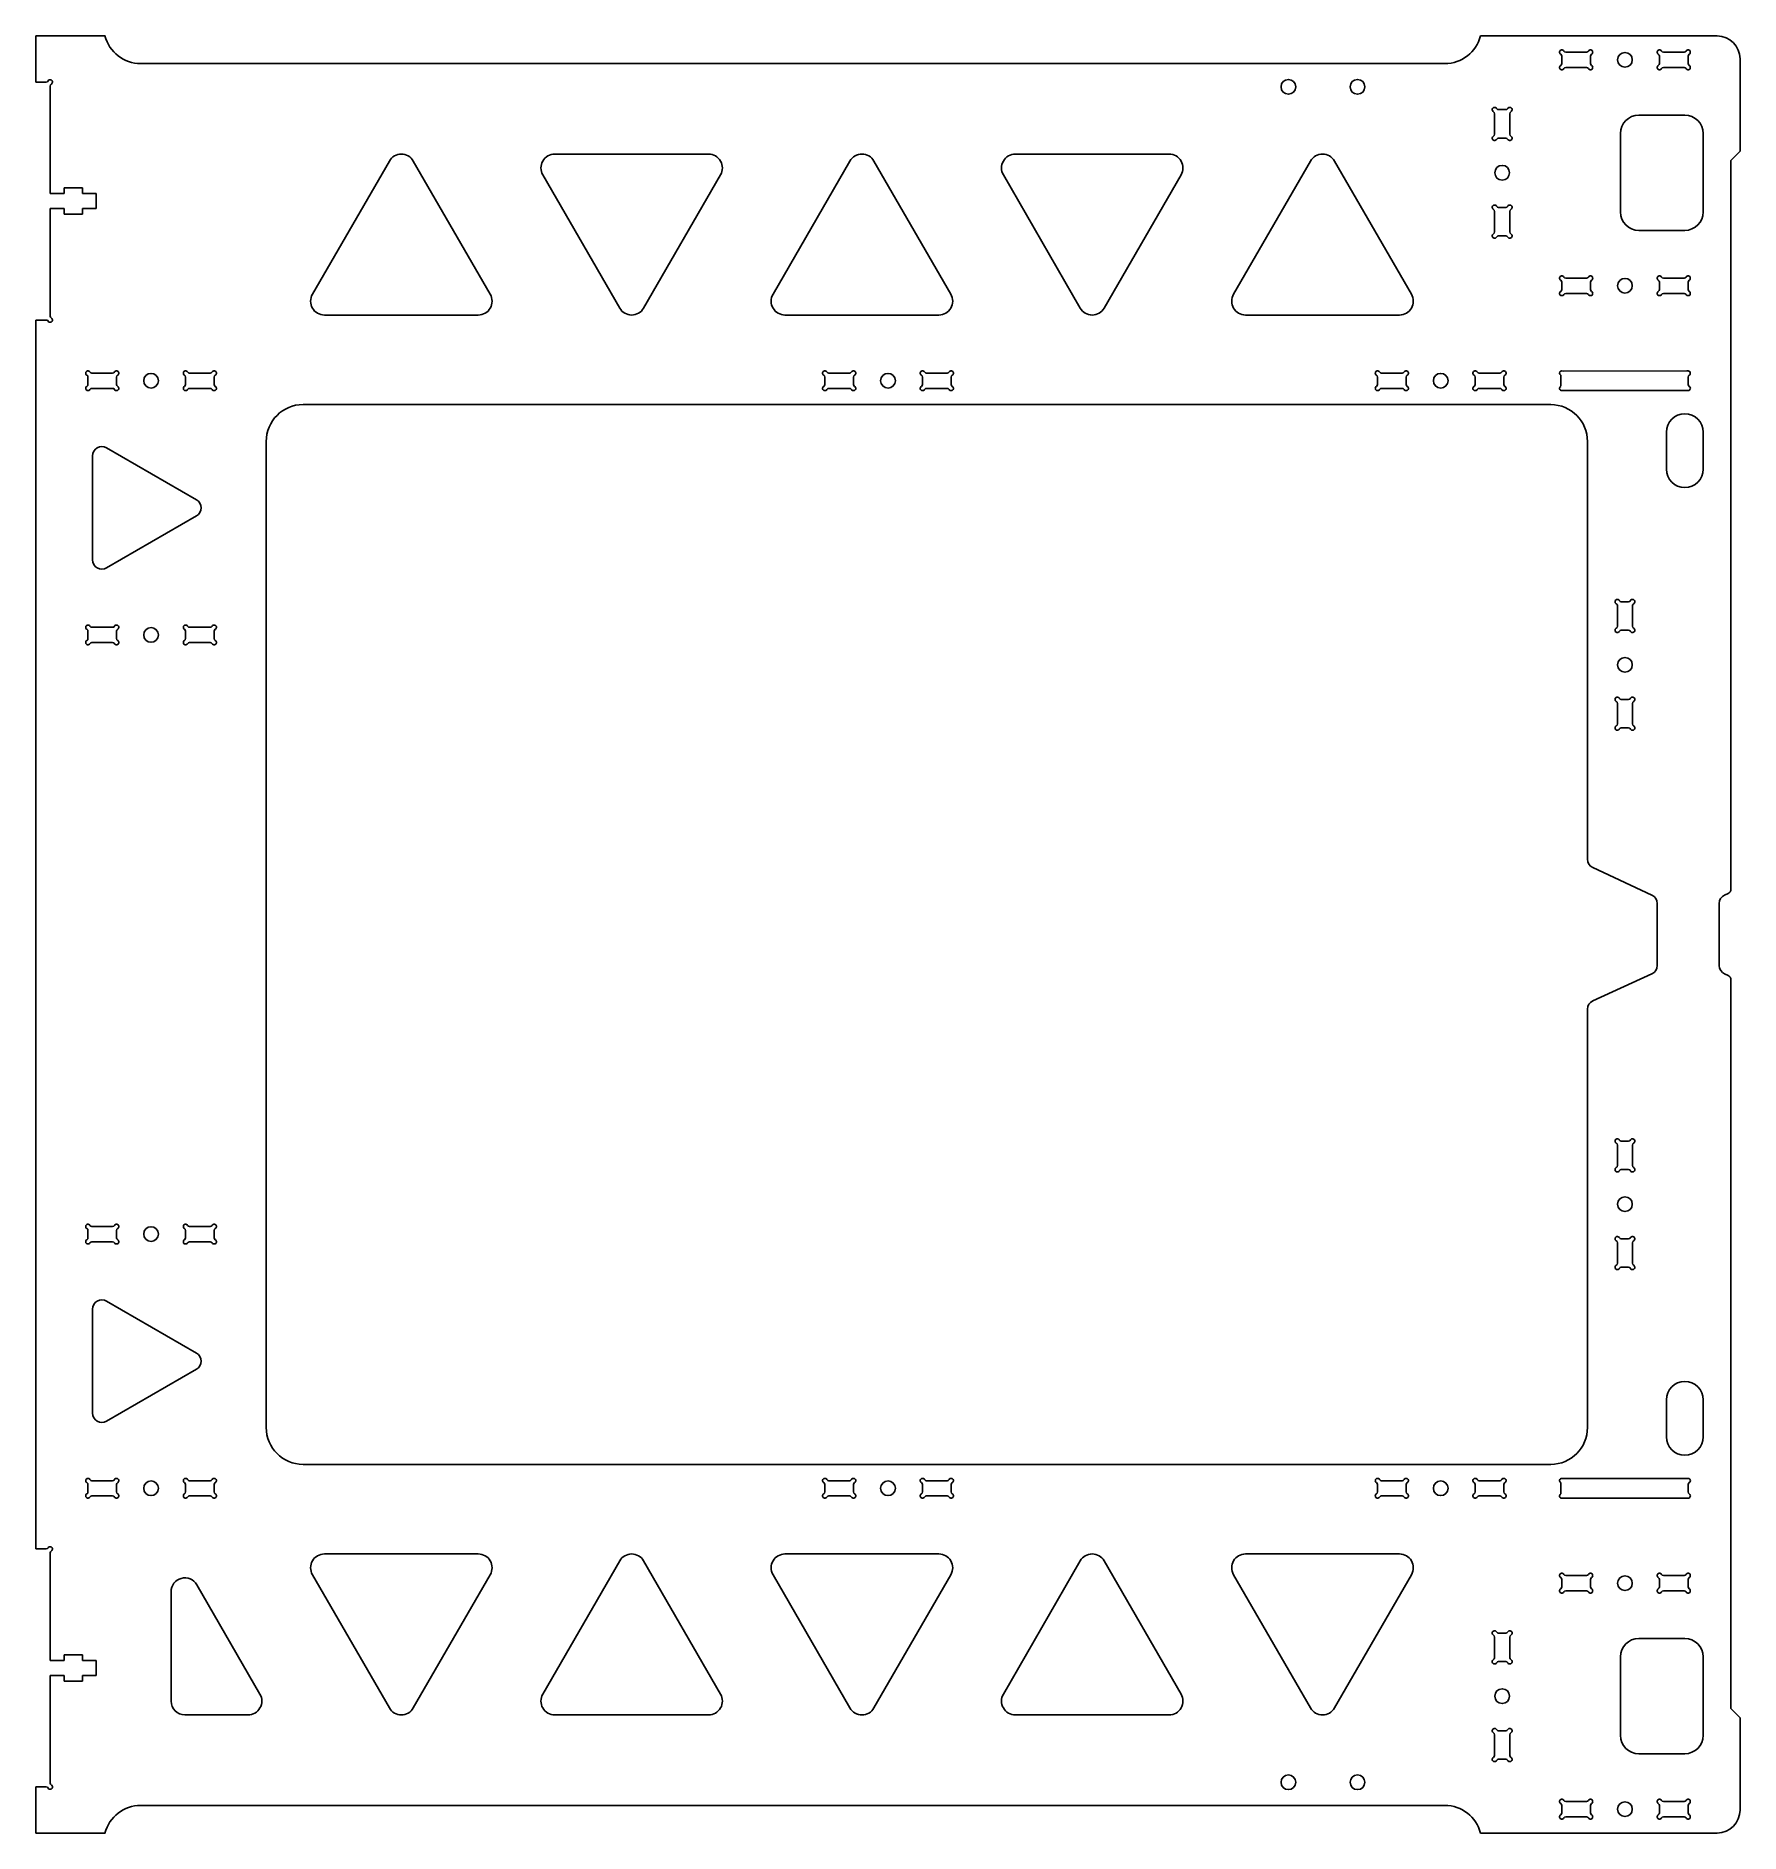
# Model space of a CAD drawing. Header units: millimetres. Extents: x 647 to 1017, y 363 to 753.
import ezdxf

# ---------------------------------------------------------------- set-up
doc = ezdxf.new("R2010")
doc.units = ezdxf.units.MM
doc.layers.add('SLD-0', color=179, linetype='Continuous')
doc.layers.add('WHITE', color=179, linetype='Continuous')

msp = doc.modelspace()

# ---------------------------------------------------------------- linework, layer by layer
at = {"layer": 'SLD-0'}
for p, q in [((977.71, 679.32), (977.71, 676.89)), ((978.23, 680.17), (1005.12, 680.25)), ((1005.12, 680.25), (1005.39, 680.25)), ((977.96, 675.95), (1005.36, 675.95)), ((977.71, 438.97), (977.71, 436.54)), ((977.96, 439.9), (1005.44, 439.9)), ((977.96, 435.6), (1005.39, 435.6))]:
    msp.add_line(p, q, dxfattribs=at)
at = {"layer": 'SLD-0', "linetype": 'Continuous'}
for p, q in [((676, 391.57), (676, 415.3)), ((679, 388.57), (692.7, 388.57))]:
    msp.add_line(p, q, dxfattribs=at)
for centre, start, end in [((679, 415.3), 30, 180), ((679, 391.57), 180, 270)]:
    msp.add_arc(centre, 3, start, end, dxfattribs=at)
at = {"layer": 'WHITE', "linetype": 'Continuous'}
for p, q in [((661.66, 752.93), (646.66, 752.93)), ((646.66, 752.93), (646.66, 742.93)), ((1011.66, 752.93), (960.31, 752.93)), ((983.29, 749.4), (978.82, 749.4)), ((1004.49, 749.4), (1000.02, 749.4)), ((952.56, 746.93), (669.4, 746.93)), ((977.96, 748.53), (977.96, 746.96)), ((978.82, 746.1), (983.29, 746.1)), ((984.16, 746.96), (984.16, 748.53)), ((999.16, 748.53), (999.16, 746.96)), ((1000.02, 746.1), (1004.49, 746.1)), ((1005.36, 746.96), (1005.36, 748.53)), ((1016.66, 727.93), (1016.66, 747.93)), ((646.66, 742.93), (648.89, 742.93)), ((649.76, 742.06), (649.76, 718.7)), ((963.36, 736.06), (963.36, 731.59)), ((965.8, 736.93), (964.23, 736.93)), ((966.66, 731.59), (966.66, 736.06)), ((1004.66, 735.73), (994.66, 735.73)), ((964.23, 730.73), (965.8, 730.73)), ((990.66, 731.73), (990.66, 714.73)), ((1008.66, 714.73), (1008.66, 731.73)), ((706.7, 696.86), (723.4, 725.78)), ((728.59, 725.78), (745.29, 696.86)), ((792.7, 727.28), (759.3, 727.28)), ((806.7, 696.86), (823.4, 725.78)), ((828.59, 725.78), (845.29, 696.86)), ((892.7, 727.28), (859.3, 727.28)), ((906.7, 696.86), (923.4, 725.78)), ((928.59, 725.78), (945.29, 696.86)), ((1014.66, 725.93), (1016.66, 727.93)), ((1014.66, 567.74), (1014.66, 725.93)), ((756.7, 722.78), (773.4, 693.86)), ((778.59, 693.86), (795.3, 722.78)), ((856.7, 722.78), (873.4, 693.86)), ((878.59, 693.86), (895.3, 722.78)), ((649.76, 718.7), (652.76, 718.7)), ((652.76, 718.7), (652.76, 719.98)), ((652.76, 719.98), (656.76, 719.98)), ((656.76, 719.98), (656.76, 718.7)), ((656.76, 718.7), (659.76, 718.7)), ((659.76, 718.7), (659.76, 715.5)), ((652.76, 715.5), (649.76, 715.5)), ((649.76, 715.5), (649.76, 692.14)), ((652.76, 714.23), (652.76, 715.5)), ((656.76, 714.23), (652.76, 714.23)), ((659.76, 715.5), (656.76, 715.5)), ((656.76, 715.5), (656.76, 714.23)), ((963.36, 714.86), (963.36, 710.39)), ((965.8, 715.73), (964.23, 715.73)), ((966.66, 710.39), (966.66, 714.86)), ((994.66, 710.73), (1004.66, 710.73)), ((964.23, 709.53), (965.8, 709.53)), ((977.96, 699.49), (977.96, 697.92)), ((983.29, 700.36), (978.82, 700.36)), ((984.16, 697.92), (984.16, 699.49)), ((999.16, 699.49), (999.16, 697.92)), ((1004.49, 700.36), (1000.02, 700.36)), ((1005.36, 697.92), (1005.36, 699.49)), ((978.82, 697.06), (983.29, 697.06)), ((1000.02, 697.06), (1004.49, 697.06)), ((648.89, 691.28), (646.66, 691.28)), ((646.66, 691.28), (646.66, 424.58)), ((742.7, 692.36), (709.29, 692.36)), ((842.7, 692.36), (809.29, 692.36)), ((942.7, 692.36), (909.29, 692.36)), ((657.96, 677.32), (657.96, 678.89)), ((658.82, 679.75), (663.29, 679.75)), ((664.16, 678.89), (664.16, 677.32)), ((679.16, 677.32), (679.16, 678.89)), ((680.02, 679.75), (684.49, 679.75)), ((685.36, 678.89), (685.36, 677.32)), ((817.96, 677.32), (817.96, 678.89)), ((818.82, 679.75), (823.29, 679.75)), ((824.16, 678.89), (824.16, 677.32)), ((839.16, 677.32), (839.16, 678.89)), ((840.02, 679.75), (844.49, 679.75)), ((845.36, 678.89), (845.36, 677.32)), ((937.96, 678.89), (937.96, 677.32)), ((943.29, 679.75), (938.82, 679.75)), ((944.16, 677.32), (944.16, 678.89)), ((959.16, 678.89), (959.16, 677.32)), ((964.49, 679.75), (960.02, 679.75)), ((965.36, 677.32), (965.36, 678.89)), ((1005.36, 678.89), (1005.36, 677.32)), ((663.29, 676.45), (658.82, 676.45)), ((684.49, 676.45), (680.02, 676.45)), ((823.29, 676.45), (818.82, 676.45)), ((844.49, 676.45), (840.02, 676.45)), ((938.82, 676.45), (943.29, 676.45)), ((960.02, 676.45), (964.49, 676.45)), ((975.55, 672.93), (704.66, 672.93)), ((1000.66, 666.93), (1000.66, 658.93)), ((1008.66, 658.93), (1008.66, 666.93)), ((681.53, 652.28), (662, 663.55)), ((696.66, 664.93), (696.66, 450.93)), ((983.53, 574.26), (983.53, 664.93)), ((658.96, 661.8), (658.96, 639.25)), ((662, 637.5), (681.53, 648.77)), ((990.01, 624.82), (990.01, 629.29)), ((990.87, 630.15), (992.44, 630.15)), ((993.31, 629.29), (993.31, 624.82)), ((658.82, 624.59), (663.29, 624.59)), ((680.02, 624.59), (684.49, 624.59)), ((657.96, 622.16), (657.96, 623.73)), ((663.29, 621.29), (658.82, 621.29)), ((664.16, 623.73), (664.16, 622.16)), ((679.16, 622.16), (679.16, 623.73)), ((684.49, 621.29), (680.02, 621.29)), ((685.36, 623.73), (685.36, 622.16)), ((992.44, 623.95), (990.87, 623.95)), ((990.87, 608.95), (992.44, 608.95)), ((990.01, 603.62), (990.01, 608.09)), ((993.31, 608.09), (993.31, 603.62)), ((992.44, 602.75), (990.87, 602.75)), ((997.5, 566.47), (984.69, 572.44)), ((1013.28, 566.47), (1014.08, 566.84)), ((998.66, 551.21), (998.66, 564.65)), ((1012.13, 551.21), (1012.13, 564.65)), ((984.7, 543.52), (997.49, 549.39)), ((1014.07, 549.03), (1013.29, 549.39)), ((1014.66, 389.93), (1014.66, 548.13)), ((983.53, 450.93), (983.53, 541.7)), ((990.01, 507.77), (990.01, 512.24)), ((990.87, 513.1), (992.44, 513.1)), ((993.31, 512.24), (993.31, 507.77)), ((992.44, 506.9), (990.87, 506.9)), ((657.96, 492.13), (657.96, 493.7)), ((658.82, 494.56), (663.29, 494.56)), ((664.16, 493.7), (664.16, 492.13)), ((679.16, 492.13), (679.16, 493.7)), ((680.02, 494.56), (684.49, 494.56)), ((685.36, 493.7), (685.36, 492.13)), ((990.87, 491.9), (992.44, 491.9)), ((663.29, 491.26), (658.82, 491.26)), ((684.49, 491.26), (680.02, 491.26)), ((990.01, 486.57), (990.01, 491.04)), ((993.31, 491.04), (993.31, 486.57)), ((992.44, 485.7), (990.87, 485.7)), ((658.96, 454.06), (658.96, 476.61)), ((662, 478.36), (681.53, 467.09)), ((681.53, 463.58), (662, 452.31)), ((1000.66, 456.93), (1000.66, 448.93)), ((1008.66, 448.93), (1008.66, 456.93)), ((704.66, 442.93), (975.55, 442.93)), ((657.96, 436.97), (657.96, 438.54)), ((658.82, 439.4), (663.29, 439.4)), ((664.16, 438.54), (664.16, 436.97)), ((679.16, 436.97), (679.16, 438.54)), ((680.02, 439.4), (684.49, 439.4)), ((685.36, 438.54), (685.36, 436.97)), ((817.96, 436.97), (817.96, 438.54)), ((818.82, 439.4), (823.29, 439.4)), ((824.16, 438.54), (824.16, 436.97)), ((839.16, 436.97), (839.16, 438.54)), ((840.02, 439.4), (844.49, 439.4)), ((845.36, 438.54), (845.36, 436.97)), ((937.96, 438.54), (937.96, 436.97)), ((943.29, 439.4), (938.82, 439.4)), ((944.16, 436.97), (944.16, 438.54)), ((959.16, 438.54), (959.16, 436.97)), ((964.49, 439.4), (960.02, 439.4)), ((965.36, 436.97), (965.36, 438.54)), ((1005.36, 438.54), (1005.36, 436.97)), ((663.29, 436.1), (658.82, 436.1)), ((684.49, 436.1), (680.02, 436.1)), ((823.29, 436.1), (818.82, 436.1)), ((844.49, 436.1), (840.02, 436.1)), ((938.82, 436.1), (943.29, 436.1)), ((960.02, 436.1), (964.49, 436.1)), ((646.66, 424.58), (648.89, 424.58)), ((649.76, 423.71), (649.76, 400.35)), ((742.7, 423.5), (709.29, 423.5)), ((756.7, 393.07), (773.4, 422)), ((778.59, 422), (795.3, 393.07)), ((842.7, 423.5), (809.29, 423.5)), ((856.7, 393.07), (873.4, 422)), ((878.59, 422), (895.3, 393.07)), ((942.7, 423.5), (909.29, 423.5)), ((706.7, 419), (723.4, 390.07)), ((728.59, 390.07), (745.29, 419)), ((806.7, 419), (823.4, 390.07)), ((828.59, 390.07), (845.29, 419)), ((906.7, 419), (923.4, 390.07)), ((928.59, 390.07), (945.29, 419)), ((977.96, 416.36), (977.96, 417.93)), ((978.82, 418.8), (983.29, 418.8)), ((984.16, 417.93), (984.16, 416.36)), ((999.16, 416.36), (999.16, 417.93)), ((1000.02, 418.8), (1004.49, 418.8)), ((1005.36, 417.93), (1005.36, 416.36)), ((681.59, 416.8), (695.3, 393.07)), ((983.29, 415.5), (978.82, 415.5)), ((1004.49, 415.5), (1000.02, 415.5)), ((964.23, 406.33), (965.8, 406.33)), ((963.36, 400.99), (963.36, 405.46)), ((966.66, 405.46), (966.66, 400.99)), ((994.66, 405.14), (1004.66, 405.14)), ((649.76, 400.35), (652.76, 400.35)), ((652.76, 400.35), (652.76, 401.63)), ((652.76, 401.63), (656.76, 401.63)), ((656.76, 401.63), (656.76, 400.35)), ((656.76, 400.35), (659.76, 400.35)), ((659.76, 400.35), (659.76, 397.15)), ((965.8, 400.13), (964.23, 400.13)), ((990.66, 384.14), (990.66, 401.14)), ((1008.66, 401.14), (1008.66, 384.14)), ((652.76, 397.15), (649.76, 397.15)), ((649.76, 397.15), (649.76, 373.79)), ((652.76, 395.88), (652.76, 397.15)), ((656.76, 395.88), (652.76, 395.88)), ((659.76, 397.15), (656.76, 397.15)), ((656.76, 397.15), (656.76, 395.88)), ((792.7, 388.57), (759.3, 388.57)), ((892.7, 388.57), (859.3, 388.57)), ((1016.66, 387.93), (1014.66, 389.93)), ((1016.66, 367.93), (1016.66, 387.93)), ((963.36, 379.79), (963.36, 384.26)), ((964.23, 385.13), (965.8, 385.13)), ((966.66, 384.26), (966.66, 379.79)), ((965.8, 378.93), (964.23, 378.93)), ((1004.66, 380.14), (994.66, 380.14)), ((648.89, 372.93), (646.66, 372.93)), ((646.66, 372.93), (646.66, 362.93)), ((669.4, 368.93), (952.56, 368.93)), ((977.96, 367.32), (977.96, 368.89)), ((978.82, 369.76), (983.29, 369.76)), ((984.16, 368.89), (984.16, 367.32)), ((999.16, 367.32), (999.16, 368.89)), ((1000.02, 369.76), (1004.49, 369.76)), ((1005.36, 368.89), (1005.36, 367.32)), ((646.66, 362.93), (661.66, 362.93)), ((960.31, 362.93), (1011.66, 362.93)), ((983.29, 366.46), (978.82, 366.46)), ((1004.49, 366.46), (1000.02, 366.46))]:
    msp.add_line(p, q, dxfattribs=at)
for centre in [(991.66, 747.75), (918.59, 741.88), (918.59, 741.88), (933.59, 741.88), (965.01, 723.23), (991.66, 698.71), (671.66, 678.1), (831.66, 678.1), (951.66, 678.1), (671.66, 622.94), (991.66, 616.45), (991.66, 499.4), (671.66, 492.91), (671.66, 437.75), (831.66, 437.75), (951.66, 437.75), (991.66, 417.15), (965.01, 392.63), (918.59, 373.96), (918.59, 373.96), (933.59, 373.96), (991.66, 368.11)]:
    msp.add_circle(centre, 1.6, dxfattribs=at)
for centre, radius, start, end in [((669.4, 754.93), 8, 194.4776, 270), ((952.56, 754.93), 8, 270, 345.5224), ((1011.66, 747.93), 5, 360, 90), ((977.96, 749.4), 0.5, 30, 239.9998), ((977.46, 748.53), 0.5, 0, 59.9998), ((978.82, 749.9), 0.5, 210, 270), ((983.29, 749.9), 0.5, 270, 329.9998), ((984.16, 749.4), 0.5, 300, 149.9998), ((984.66, 748.53), 0.5, 120, 180), ((999.16, 749.4), 0.5, 30, 239.9998), ((998.66, 748.53), 0.5, 0, 59.9998), ((1000.02, 749.9), 0.5, 210, 270), ((1004.49, 749.9), 0.5, 270, 329.9998), ((1005.36, 749.4), 0.5, 300, 149.9998), ((1005.86, 748.53), 0.5, 120, 180), ((977.96, 746.1), 0.5, 120, 329.9998), ((977.46, 746.96), 0.5, 300, 0), ((978.82, 745.6), 0.5, 90, 149.9998), ((983.29, 745.6), 0.5, 30, 90), ((984.16, 746.1), 0.5, 210, 59.9998), ((984.66, 746.96), 0.5, 180, 239.9998), ((999.16, 746.1), 0.5, 120, 329.9998), ((998.66, 746.96), 0.5, 300, 0), ((1000.02, 745.6), 0.5, 90, 149.9998), ((1004.49, 745.6), 0.5, 30, 90), ((1005.36, 746.1), 0.5, 210, 59.9998), ((1005.86, 746.96), 0.5, 180, 239.9998), ((648.89, 743.43), 0.5, 270, 330), ((649.76, 742.93), 0.5, 300.0002, 150), ((650.26, 742.06), 0.5, 120.0002, 180), ((963.36, 736.93), 0.5, 30.0001, 239.9998), ((964.23, 737.43), 0.5, 210, 270), ((965.8, 737.43), 0.5, 270, 329.9998), ((966.66, 736.93), 0.5, 300, 149.9998), ((962.86, 736.06), 0.5, 0, 59.9998), ((967.16, 736.06), 0.5, 120, 180.0001), ((994.66, 731.73), 4, 90, 180), ((1004.66, 731.73), 4, 360, 90), ((963.36, 730.73), 0.5, 120, 329.9998), ((962.86, 731.59), 0.5, 300, 0), ((964.23, 730.23), 0.5, 90, 149.9998), ((965.8, 730.23), 0.5, 30, 90), ((966.66, 730.73), 0.5, 210, 59.9998), ((967.16, 731.59), 0.5, 180, 239.9999), ((726, 724.28), 3, 30, 150), ((759.3, 724.28), 3, 90, 210), ((792.7, 724.28), 3, 330, 90), ((826, 724.28), 3, 30, 150), ((859.3, 724.28), 3, 90, 210), ((892.7, 724.28), 3, 330, 90), ((926, 724.28), 3, 30, 150), ((963.36, 715.73), 0.5, 30, 239.9998), ((962.86, 714.86), 0.5, 0, 59.9998), ((964.23, 716.23), 0.5, 210, 270), ((965.8, 716.23), 0.5, 270, 329.9998), ((966.66, 715.73), 0.5, 300, 149.9998), ((967.16, 714.86), 0.5, 120, 180), ((994.66, 714.73), 4, 180, 270), ((1004.66, 714.73), 4, 270, 0), ((963.36, 709.53), 0.5, 120, 329.9998), ((962.86, 710.39), 0.5, 300, 0), ((966.66, 709.53), 0.5, 210, 59.9998), ((967.16, 710.39), 0.5, 180, 239.9999), ((964.23, 709.03), 0.5, 90, 149.9998), ((965.8, 709.03), 0.5, 30, 90), ((977.96, 700.36), 0.5, 30, 239.9998), ((977.46, 699.49), 0.5, 0, 59.9998), ((978.82, 700.86), 0.5, 210, 270), ((983.29, 700.86), 0.5, 270, 329.9998), ((984.16, 700.36), 0.5, 300, 149.9998), ((984.66, 699.49), 0.5, 120, 180), ((999.16, 700.36), 0.5, 30, 239.9998), ((998.66, 699.49), 0.5, 0, 59.9998), ((1000.02, 700.86), 0.5, 210, 270), ((1004.49, 700.86), 0.5, 270, 329.9998), ((1005.36, 700.36), 0.5, 300, 149.9998), ((1005.86, 699.49), 0.5, 120, 180), ((709.29, 695.36), 3, 150, 270), ((742.7, 695.36), 3, 270, 30), ((809.29, 695.36), 3, 150, 270), ((842.7, 695.36), 3, 270, 30), ((909.29, 695.36), 3, 150, 270), ((942.7, 695.36), 3, 270, 30), ((977.96, 697.06), 0.5, 120, 329.9998), ((977.46, 697.92), 0.5, 300, 0), ((978.82, 696.56), 0.5, 90, 149.9998), ((983.29, 696.56), 0.5, 30, 90), ((984.16, 697.06), 0.5, 210, 59.9998), ((984.66, 697.92), 0.5, 180, 239.9998), ((999.16, 697.06), 0.5, 120, 329.9998), ((998.66, 697.92), 0.5, 300, 0), ((1000.02, 696.56), 0.5, 90, 149.9998), ((1004.49, 696.56), 0.5, 30, 90), ((1005.36, 697.06), 0.5, 210, 59.9998), ((1005.86, 697.92), 0.5, 180, 239.9998), ((648.89, 690.78), 0.5, 30.0002, 90), ((649.76, 691.28), 0.5, 210.0002, 60), ((650.26, 692.14), 0.5, 180, 240), ((776, 695.36), 3, 210, 330), ((876, 695.36), 3, 210, 330), ((657.96, 679.75), 0.5, 30.0002, 240), ((657.46, 678.89), 0.5, 0, 60), ((658.82, 680.25), 0.5, 210.0002, 270), ((663.29, 680.25), 0.5, 270, 330), ((664.16, 679.75), 0.5, 300.0002, 150), ((664.66, 678.89), 0.5, 120.0002, 180), ((679.16, 679.75), 0.5, 30.0002, 240), ((678.66, 678.89), 0.5, 0, 60), ((680.02, 680.25), 0.5, 210.0002, 270), ((684.49, 680.25), 0.5, 270, 330), ((685.36, 679.75), 0.5, 300.0002, 150), ((685.86, 678.89), 0.5, 120.0002, 180), ((817.96, 679.75), 0.5, 30.0002, 240), ((817.46, 678.89), 0.5, 0, 60), ((818.82, 680.25), 0.5, 210.0002, 270), ((823.29, 680.25), 0.5, 270, 330), ((824.16, 679.75), 0.5, 300.0002, 150), ((824.66, 678.89), 0.5, 120.0002, 180), ((839.16, 679.75), 0.5, 30.0002, 240), ((838.66, 678.89), 0.5, 0, 60), ((840.02, 680.25), 0.5, 210.0002, 270), ((844.49, 680.25), 0.5, 270, 330), ((845.36, 679.75), 0.5, 300.0002, 150), ((845.86, 678.89), 0.5, 120.0002, 180), ((937.96, 679.75), 0.5, 30, 239.9998), ((937.46, 678.89), 0.5, 0, 59.9998), ((938.82, 680.25), 0.5, 210, 270), ((943.29, 680.25), 0.5, 270, 329.9998), ((944.16, 679.75), 0.5, 300, 149.9998), ((944.66, 678.89), 0.5, 120, 180), ((959.16, 679.75), 0.5, 30, 239.9998), ((958.66, 678.89), 0.5, 0, 59.9998), ((960.02, 680.25), 0.5, 210, 270), ((964.49, 680.25), 0.5, 270, 329.9998), ((965.36, 679.75), 0.5, 300, 149.9998), ((965.86, 678.89), 0.5, 120, 180), ((977.96, 679.75), 0.5, 56.3865, 240.0001), ((1005.86, 678.89), 0.5, 120.0004, 180.002), ((1005.36, 679.75), 0.5, 300.0002, 85.933), ((657.96, 676.45), 0.5, 120.0002, 330), ((657.46, 677.32), 0.5, 300.0002, 0), ((658.82, 675.95), 0.5, 90, 150), ((663.29, 675.95), 0.5, 30.0002, 90), ((664.16, 676.45), 0.5, 210.0002, 60), ((664.66, 677.32), 0.5, 180, 240), ((679.16, 676.45), 0.5, 120.0002, 330), ((678.66, 677.32), 0.5, 300.0002, 0), ((680.02, 675.95), 0.5, 90, 150), ((684.49, 675.95), 0.5, 30.0002, 90), ((685.36, 676.45), 0.5, 210.0002, 60), ((685.86, 677.32), 0.5, 180, 240), ((817.96, 676.45), 0.5, 120.0002, 330), ((817.46, 677.32), 0.5, 300.0002, 0), ((818.82, 675.95), 0.5, 90, 150), ((823.29, 675.95), 0.5, 30.0002, 90), ((824.16, 676.45), 0.5, 210.0002, 60), ((824.66, 677.32), 0.5, 180, 240), ((839.16, 676.45), 0.5, 120.0002, 330), ((838.66, 677.32), 0.5, 300.0002, 0), ((840.02, 675.95), 0.5, 90, 150), ((844.49, 675.95), 0.5, 30.0002, 90), ((845.36, 676.45), 0.5, 210.0002, 60), ((845.86, 677.32), 0.5, 180, 240), ((937.96, 676.45), 0.5, 120, 329.9998), ((937.46, 677.32), 0.5, 300, 0), ((938.82, 675.95), 0.5, 90, 149.9998), ((943.29, 675.95), 0.5, 30, 90), ((944.16, 676.45), 0.5, 210, 59.9998), ((944.66, 677.32), 0.5, 180, 239.9998), ((959.16, 676.45), 0.5, 120, 329.9998), ((958.66, 677.32), 0.5, 300, 0), ((960.02, 675.95), 0.5, 90, 149.9998), ((964.49, 675.95), 0.5, 30, 90), ((965.36, 676.45), 0.5, 210, 59.9998), ((965.86, 677.32), 0.5, 180, 239.9998), ((977.96, 676.45), 0.5, 120.0002, 270), ((1005.86, 677.32), 0.5, 180, 240), ((1005.36, 676.45), 0.5, 270, 60), ((704.66, 664.93), 8, 90, 180), ((975.53, 664.93), 8, 359.9998, 89.8625), ((1004.66, 666.93), 4, 360, 180), ((660.99, 661.8), 2.02, 60, 180), ((1004.66, 658.93), 4, 180, 360), ((680.52, 650.52), 2.03, 300, 60), ((660.99, 639.25), 2.03, 180, 300), ((990.01, 630.15), 0.5, 30.0002, 240), ((989.51, 629.29), 0.5, 0, 60), ((990.87, 630.65), 0.5, 210.0002, 270), ((992.44, 630.65), 0.5, 270, 330), ((993.31, 630.15), 0.5, 300.0002, 150), ((993.81, 629.29), 0.5, 120.0002, 180), ((657.96, 624.59), 0.5, 30.0002, 240), ((657.46, 623.73), 0.5, 0, 60), ((658.82, 625.09), 0.5, 210.0002, 270), ((663.29, 625.09), 0.5, 270, 330), ((664.16, 624.59), 0.5, 300.0002, 150), ((664.66, 623.73), 0.5, 120.0002, 180), ((679.16, 624.59), 0.5, 30.0002, 240), ((678.66, 623.73), 0.5, 0, 60), ((680.02, 625.09), 0.5, 210.0002, 270), ((684.49, 625.09), 0.5, 270, 330), ((685.36, 624.59), 0.5, 300.0002, 150), ((685.86, 623.73), 0.5, 120.0002, 180), ((990.01, 623.95), 0.5, 120.0002, 330), ((989.51, 624.82), 0.5, 300.0002, 0), ((993.31, 623.95), 0.5, 210.0002, 60), ((993.81, 624.82), 0.5, 180, 240), ((657.96, 621.29), 0.5, 120.0002, 330), ((657.46, 622.16), 0.5, 300.0002, 0), ((658.82, 620.79), 0.5, 90, 150), ((663.29, 620.79), 0.5, 30.0002, 90), ((664.16, 621.29), 0.5, 210.0002, 60), ((664.66, 622.16), 0.5, 180, 240), ((679.16, 621.29), 0.5, 120.0002, 330), ((678.66, 622.16), 0.5, 300.0002, 0), ((680.02, 620.79), 0.5, 90, 150), ((684.49, 620.79), 0.5, 30.0002, 90), ((685.36, 621.29), 0.5, 210.0002, 60), ((685.86, 622.16), 0.5, 180, 240), ((990.87, 623.45), 0.5, 90, 150), ((992.44, 623.45), 0.5, 30.0002, 90), ((990.01, 608.95), 0.5, 30.0002, 240), ((989.51, 608.09), 0.5, 0, 60), ((990.87, 609.45), 0.5, 210.0002, 270), ((992.44, 609.45), 0.5, 270, 330), ((993.31, 608.95), 0.5, 300.0002, 150), ((993.81, 608.09), 0.5, 120.0002, 180), ((990.01, 602.75), 0.5, 120.0002, 330), ((989.51, 603.62), 0.5, 300.0002, 0), ((990.87, 602.25), 0.5, 90, 150), ((992.44, 602.25), 0.5, 30.0002, 90), ((993.31, 602.75), 0.5, 210.0002, 60), ((993.81, 603.62), 0.5, 180, 240), ((985.53, 574.26), 2, 180, 244.998), ((996.66, 564.65), 2, 0, 64.998), ((1014.13, 564.65), 2, 115.002, 180), ((1013.66, 567.74), 1, 295.0021, 0), ((996.66, 551.21), 2, 294.6694, 0), ((1014.13, 551.21), 2, 180, 245.3306), ((1013.66, 548.13), 1, 0, 65.3306), ((985.53, 541.7), 2, 114.6694, 180), ((990.01, 513.1), 0.5, 30.0002, 240), ((989.51, 512.24), 0.5, 0, 60), ((990.87, 513.6), 0.5, 210.0002, 270), ((992.44, 513.6), 0.5, 270, 330), ((993.31, 513.1), 0.5, 300.0002, 150), ((993.81, 512.24), 0.5, 120.0002, 180), ((990.01, 506.9), 0.5, 120.0002, 330), ((989.51, 507.77), 0.5, 300.0002, 0), ((993.31, 506.9), 0.5, 210.0002, 60), ((993.81, 507.77), 0.5, 180, 240), ((990.87, 506.4), 0.5, 90, 150), ((992.44, 506.4), 0.5, 30.0002, 90), ((657.96, 494.56), 0.5, 30.0002, 240), ((657.96, 491.26), 0.5, 120.0002, 330), ((657.46, 493.7), 0.5, 0, 60), ((657.46, 492.13), 0.5, 300.0002, 0), ((658.82, 495.06), 0.5, 210.0002, 270), ((663.29, 495.06), 0.5, 270, 330), ((664.16, 494.56), 0.5, 300.0002, 150), ((664.16, 491.26), 0.5, 210.0002, 60), ((664.66, 493.7), 0.5, 120.0002, 180), ((664.66, 492.13), 0.5, 180, 240), ((679.16, 494.56), 0.5, 30.0002, 240), ((679.16, 491.26), 0.5, 120.0002, 330), ((678.66, 493.7), 0.5, 0, 60), ((678.66, 492.13), 0.5, 300.0002, 0), ((680.02, 495.06), 0.5, 210.0002, 270), ((684.49, 495.06), 0.5, 270, 330), ((685.36, 494.56), 0.5, 300.0002, 150), ((685.36, 491.26), 0.5, 210.0002, 60), ((685.86, 493.7), 0.5, 120.0002, 180), ((685.86, 492.13), 0.5, 180, 240), ((990.01, 491.9), 0.5, 30.0002, 240), ((989.51, 491.04), 0.5, 0, 60), ((990.87, 492.4), 0.5, 210.0002, 270), ((992.44, 492.4), 0.5, 270, 330), ((993.31, 491.9), 0.5, 300.0002, 150), ((993.81, 491.04), 0.5, 120.0002, 180), ((658.82, 490.76), 0.5, 90, 150), ((663.29, 490.76), 0.5, 30.0002, 90), ((680.02, 490.76), 0.5, 90, 150), ((684.49, 490.76), 0.5, 30.0002, 90), ((990.01, 485.7), 0.5, 120.0002, 330), ((989.51, 486.57), 0.5, 300.0002, 0), ((990.87, 485.2), 0.5, 90, 150), ((992.44, 485.2), 0.5, 30.0002, 90), ((993.31, 485.7), 0.5, 210.0002, 60), ((993.81, 486.57), 0.5, 180, 240), ((660.99, 476.61), 2.03, 60, 180), ((680.52, 465.33), 2.03, 300, 60), ((1004.66, 456.93), 4, 0, 180), ((660.99, 454.06), 2.02, 180, 300), ((704.66, 450.93), 8, 180, 270), ((975.53, 450.93), 8, 270.1375, 0.0002), ((1004.66, 448.93), 4, 180, 0), ((657.96, 439.4), 0.5, 30.0002, 240), ((657.46, 438.54), 0.5, 0, 60), ((657.46, 436.97), 0.5, 300.0002, 0), ((658.82, 439.9), 0.5, 210.0002, 270), ((663.29, 439.9), 0.5, 270, 330), ((664.16, 439.4), 0.5, 300.0002, 150), ((664.66, 438.54), 0.5, 120.0002, 180), ((664.66, 436.97), 0.5, 180, 240), ((679.16, 439.4), 0.5, 30.0002, 240), ((678.66, 438.54), 0.5, 0, 60), ((678.66, 436.97), 0.5, 300.0002, 0), ((680.02, 439.9), 0.5, 210.0002, 270), ((684.49, 439.9), 0.5, 270, 330), ((685.36, 439.4), 0.5, 300.0002, 150), ((685.86, 438.54), 0.5, 120.0002, 180), ((685.86, 436.97), 0.5, 180, 240), ((817.96, 439.4), 0.5, 30.0002, 240), ((817.46, 438.54), 0.5, 0, 60), ((817.46, 436.97), 0.5, 300.0002, 0), ((818.82, 439.9), 0.5, 210.0002, 270), ((823.29, 439.9), 0.5, 270, 330), ((824.16, 439.4), 0.5, 300.0002, 150), ((824.66, 438.54), 0.5, 120.0002, 180), ((824.66, 436.97), 0.5, 180, 240), ((839.16, 439.4), 0.5, 30.0002, 240), ((838.66, 438.54), 0.5, 0, 60), ((838.66, 436.97), 0.5, 300.0002, 0), ((840.02, 439.9), 0.5, 210.0002, 270), ((844.49, 439.9), 0.5, 270, 330), ((845.36, 439.4), 0.5, 300.0002, 150), ((845.86, 438.54), 0.5, 120.0002, 180), ((845.86, 436.97), 0.5, 180, 240), ((937.96, 439.4), 0.5, 30, 239.9998), ((937.46, 438.54), 0.5, 0, 59.9998), ((937.46, 436.97), 0.5, 300, 0), ((938.82, 439.9), 0.5, 210, 270), ((943.29, 439.9), 0.5, 270, 329.9998), ((944.16, 439.4), 0.5, 300, 149.9998), ((944.66, 438.54), 0.5, 120, 180), ((944.66, 436.97), 0.5, 180, 239.9998), ((959.16, 439.4), 0.5, 30, 239.9998), ((958.66, 438.54), 0.5, 0, 59.9998), ((958.66, 436.97), 0.5, 300, 0), ((960.02, 439.9), 0.5, 210, 270), ((964.49, 439.9), 0.5, 270, 329.9998), ((965.36, 439.4), 0.5, 300, 149.9998), ((965.86, 438.54), 0.5, 120, 180), ((965.86, 436.97), 0.5, 180, 239.9998), ((977.96, 439.4), 0.5, 89.985, 240), ((1005.36, 439.41), 0.5, 300.0077, 99.7188), ((1005.86, 438.54), 0.5, 119.988, 180.4578), ((1005.86, 436.97), 0.5, 179.9991, 239.9991), ((657.96, 436.1), 0.5, 120.0002, 330), ((658.82, 435.6), 0.5, 90, 150), ((663.29, 435.6), 0.5, 30.0002, 90), ((664.16, 436.1), 0.5, 210.0002, 60), ((679.16, 436.1), 0.5, 120.0002, 330), ((680.02, 435.6), 0.5, 90, 150), ((684.49, 435.6), 0.5, 30.0002, 90), ((685.36, 436.1), 0.5, 210.0002, 60), ((817.96, 436.1), 0.5, 120.0002, 330), ((818.82, 435.6), 0.5, 90, 150), ((823.29, 435.6), 0.5, 30.0002, 90), ((824.16, 436.1), 0.5, 210.0002, 60), ((839.16, 436.1), 0.5, 120.0002, 330), ((840.02, 435.6), 0.5, 90, 150), ((844.49, 435.6), 0.5, 30.0002, 90), ((845.36, 436.1), 0.5, 210.0002, 60), ((937.96, 436.1), 0.5, 120, 329.9998), ((938.82, 435.6), 0.5, 90, 149.9998), ((943.29, 435.6), 0.5, 30, 90), ((944.16, 436.1), 0.5, 210, 59.9998), ((959.16, 436.1), 0.5, 120, 329.9998), ((960.02, 435.6), 0.5, 90, 149.9998), ((964.49, 435.6), 0.5, 30, 90), ((965.36, 436.1), 0.5, 210, 59.9998), ((977.96, 436.1), 0.5, 120.0002, 270.0017), ((1005.36, 436.1), 0.5, 266.6954, 59.9991), ((648.89, 425.08), 0.5, 270, 330), ((649.76, 424.58), 0.5, 300.0002, 150), ((650.26, 423.71), 0.5, 120.0002, 180), ((709.29, 420.5), 3, 90, 210), ((742.7, 420.5), 3, 330, 90), ((776, 420.5), 3, 30, 150), ((809.29, 420.5), 3, 90, 210), ((842.7, 420.5), 3, 330, 90), ((876, 420.5), 3, 30, 150), ((909.29, 420.5), 3, 90, 210), ((942.7, 420.5), 3, 330, 90), ((977.96, 418.8), 0.5, 30.0002, 240), ((977.46, 417.93), 0.5, 0, 60), ((978.82, 419.3), 0.5, 210.0002, 270), ((983.29, 419.3), 0.5, 270, 330), ((984.16, 418.8), 0.5, 300.0002, 150), ((984.66, 417.93), 0.5, 120.0002, 180), ((999.16, 418.8), 0.5, 30.0002, 240), ((998.66, 417.93), 0.5, 0, 60), ((1000.02, 419.3), 0.5, 210.0002, 270), ((1004.49, 419.3), 0.5, 270, 330), ((1005.36, 418.8), 0.5, 300.0002, 150), ((1005.86, 417.93), 0.5, 120.0002, 180), ((977.96, 415.5), 0.5, 120.0002, 330), ((977.46, 416.36), 0.5, 300.0002, 0), ((978.82, 415), 0.5, 90, 150), ((983.29, 415), 0.5, 30.0002, 90), ((984.16, 415.5), 0.5, 210.0002, 60), ((984.66, 416.36), 0.5, 180, 240), ((999.16, 415.5), 0.5, 120.0002, 330), ((998.66, 416.36), 0.5, 300.0002, 0), ((1000.02, 415), 0.5, 90, 150), ((1004.49, 415), 0.5, 30.0002, 90), ((1005.36, 415.5), 0.5, 210.0002, 60), ((1005.86, 416.36), 0.5, 180, 240), ((963.36, 406.33), 0.5, 30.0002, 240), ((962.86, 405.46), 0.5, 0, 60), ((964.23, 406.83), 0.5, 210.0002, 270), ((965.8, 406.83), 0.5, 270, 330), ((966.66, 406.33), 0.5, 300.0002, 150), ((967.16, 405.46), 0.5, 120.0002, 180), ((994.66, 401.14), 4, 90, 180), ((1004.66, 401.14), 4, 0, 90), ((963.36, 400.13), 0.5, 120.0002, 330), ((962.86, 400.99), 0.5, 300.0002, 0), ((964.23, 399.63), 0.5, 90, 150), ((965.8, 399.63), 0.5, 30.0002, 90), ((966.66, 400.13), 0.5, 210.0002, 60), ((967.16, 400.99), 0.5, 180, 240), ((692.7, 391.57), 3, 270, 30), ((726, 391.57), 3, 210, 330), ((759.3, 391.57), 3, 150, 270), ((792.7, 391.57), 3, 270, 30), ((826, 391.57), 3, 210, 330), ((859.3, 391.57), 3, 150, 270), ((892.7, 391.57), 3, 270, 30), ((926, 391.57), 3, 210, 330), ((963.36, 385.13), 0.5, 30.0002, 240), ((962.86, 384.26), 0.5, 0, 60), ((964.23, 385.63), 0.5, 210.0002, 270), ((965.8, 385.63), 0.5, 270, 330), ((966.66, 385.13), 0.5, 300.0002, 150), ((967.16, 384.26), 0.5, 120.0002, 180), ((994.66, 384.14), 4, 180, 270), ((1004.66, 384.14), 4, 270, 0), ((963.36, 378.93), 0.5, 120.0002, 330), ((962.86, 379.79), 0.5, 300.0002, 0), ((964.23, 378.43), 0.5, 90, 150), ((965.8, 378.43), 0.5, 30.0002, 90), ((966.66, 378.93), 0.5, 210.0002, 60), ((967.16, 379.79), 0.5, 180, 240), ((648.89, 372.43), 0.5, 30.0002, 90), ((649.76, 372.93), 0.5, 210.0002, 60), ((650.26, 373.79), 0.5, 180, 240), ((669.4, 360.93), 8, 90, 165.5224), ((952.56, 360.93), 8, 14.4776, 90), ((977.96, 369.76), 0.5, 30.0002, 240), ((977.96, 366.46), 0.5, 120.0002, 330), ((977.46, 368.89), 0.5, 0, 60), ((977.46, 367.32), 0.5, 300.0002, 0), ((978.82, 370.26), 0.5, 210.0002, 270), ((983.29, 370.26), 0.5, 270, 330), ((984.16, 369.76), 0.5, 300.0002, 150), ((984.16, 366.46), 0.5, 210.0002, 60), ((984.66, 368.89), 0.5, 120.0002, 180), ((984.66, 367.32), 0.5, 180, 240), ((999.16, 369.76), 0.5, 30.0002, 240), ((999.16, 366.46), 0.5, 120.0002, 330), ((998.66, 368.89), 0.5, 0, 60), ((998.66, 367.32), 0.5, 300.0002, 0), ((1000.02, 370.26), 0.5, 210.0002, 270), ((1004.49, 370.26), 0.5, 270, 330), ((1005.36, 369.76), 0.5, 300.0002, 150), ((1005.36, 366.46), 0.5, 210.0002, 60), ((1005.86, 368.89), 0.5, 120.0002, 180), ((1005.86, 367.32), 0.5, 180, 240), ((1011.66, 367.93), 5, 270, 0), ((978.82, 365.96), 0.5, 90, 150), ((983.29, 365.96), 0.5, 30.0002, 90), ((1000.02, 365.96), 0.5, 90, 150), ((1004.49, 365.96), 0.5, 30.0002, 90)]:
    msp.add_arc(centre, radius, start, end, dxfattribs=at)

doc.saveas('drawing.dxf')
